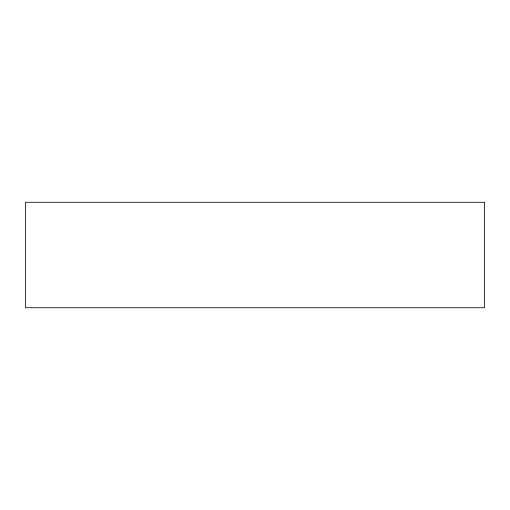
<?xml version="1.0" encoding="UTF-8"?>
<svg xmlns="http://www.w3.org/2000/svg" width="510" height="510" viewBox="0 0 510 510"><rect width="100%" height="100%" fill="white"/><g stroke="black" fill="none" stroke-linecap="round" stroke-linejoin="round"><path stroke-width="0.76" d="M484.5 202.279L25.5 202.279L25.5 307.721L484.5 307.721L484.5 202.279"/></g></svg>
